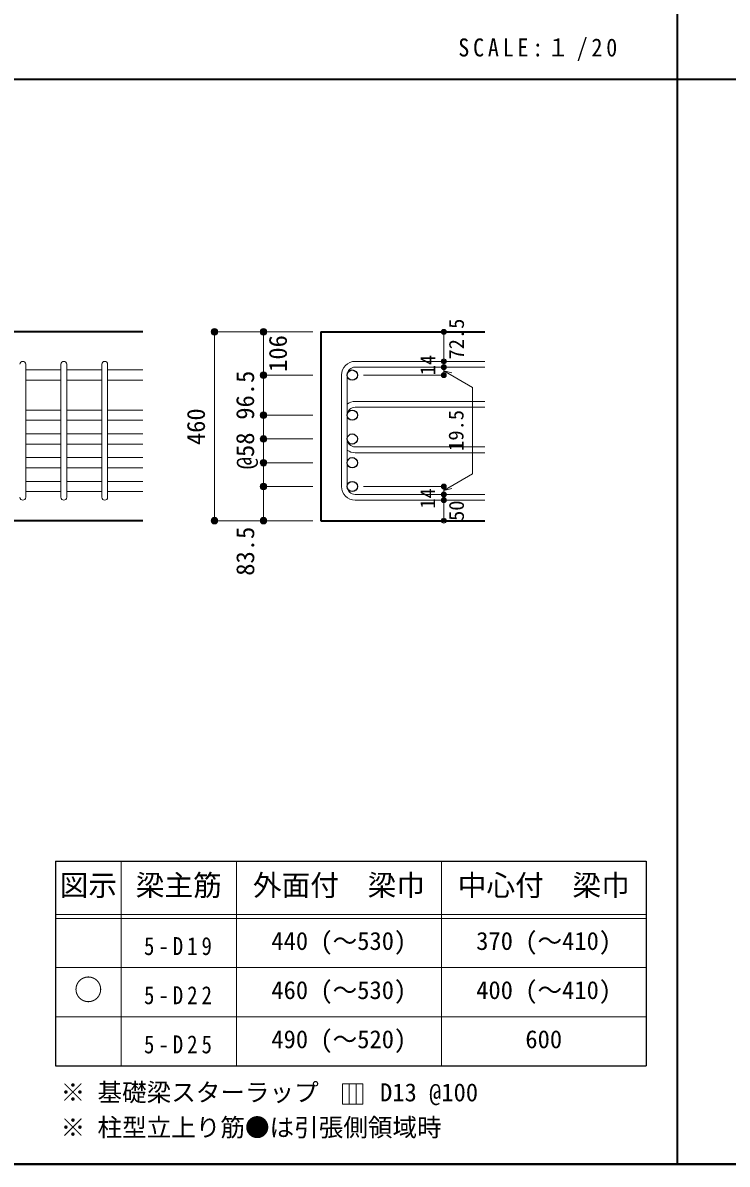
# Model space of a CAD drawing. Units: millimetres at full size, sheet at 1:20; some dimension numbers follow another scale. Extents: x -3982 to 3969, y -2797 to 2801.
# Drawn here: x -2347 to -628, y -2797 to -10 of the extents above; entities that cross this region are included whole.
import ezdxf
from ezdxf.enums import TextEntityAlignment as Align

# ---------------------------------------------------------------- set-up
doc = ezdxf.new("R2010")
doc.units = ezdxf.units.MM
doc.header["$LTSCALE"] = 20
doc.header["$PDMODE"] = 32
doc.header["$PDSIZE"] = 12
for name, color, linetype, lineweight in [('6-1_躯体線', 2, 'Continuous', 35), ('6-5_梁主筋', 7, 'Continuous', 18), ('6-6_S.T.P.', 7, 'Continuous', 18), ('6-7_文字', 7, 'Continuous', 18), ('6-D_寸法', 4, 'Continuous', 9), ('6-E_枠', 7, 'Continuous', 18), ('F-0_枠', 6, 'Continuous', 40)]:
    doc.layers.add(name, color=color, linetype=linetype, lineweight=lineweight)
doc.styles.add('ＭＳ ゴシック', font='')
doc.styles.get('ＭＳ ゴシック').set_extended_font_data('MS Gothic')

msp = doc.modelspace()

# ---------------------------------------------------------------- linework, layer by layer
at = {"layer": '6-1_躯体線'}
for p, q in [((-2053.87, -764.67), (-3103.87, -764.67)), ((-1619.2, -764.67), (-1219.2, -764.67)), ((-1619.2, -764.67), (-1619.2, -1225.67)), ((-2053.87, -1225.67), (-2453.87, -1225.67)), ((-1619.2, -1225.67), (-1219.2, -1225.67))]:
    msp.add_line(p, q, dxfattribs=at)
at = {"layer": '6-5_梁主筋'}
for p, q in [((-2253.87, -857.72), (-2339.87, -857.72)), ((-2153.87, -857.72), (-2239.87, -857.72)), ((-2053.87, -857.72), (-2139.87, -857.72)), ((-2253.87, -882.72), (-2339.87, -882.72)), ((-2153.87, -882.72), (-2239.87, -882.72)), ((-2053.87, -882.72), (-2139.87, -882.72)), ((-2253.87, -955.67), (-2339.87, -955.67)), ((-2153.87, -955.67), (-2239.87, -955.67)), ((-2053.87, -955.67), (-2139.87, -955.67)), ((-2253.87, -980.67), (-2339.87, -980.67)), ((-2153.87, -980.67), (-2239.87, -980.67)), ((-2053.87, -980.67), (-2139.87, -980.67)), ((-2253.87, -1013.67), (-2339.87, -1013.67)), ((-2153.87, -1013.67), (-2239.87, -1013.67)), ((-2053.87, -1013.67), (-2139.87, -1013.67)), ((-2253.87, -1038.67), (-2339.87, -1038.67)), ((-2153.87, -1038.67), (-2239.87, -1038.67)), ((-2053.87, -1038.67), (-2139.87, -1038.67)), ((-2253.87, -1071.67), (-2339.87, -1071.67)), ((-2153.87, -1071.67), (-2239.87, -1071.67)), ((-2053.87, -1071.67), (-2139.87, -1071.67)), ((-2253.87, -1096.67), (-2339.87, -1096.67)), ((-2153.87, -1096.67), (-2239.87, -1096.67)), ((-2053.87, -1096.67), (-2139.87, -1096.67)), ((-2253.87, -1129.67), (-2339.87, -1129.67)), ((-2153.87, -1129.67), (-2239.87, -1129.67)), ((-2053.87, -1129.67), (-2139.87, -1129.67)), ((-2253.87, -1154.67), (-2339.87, -1154.67)), ((-2153.87, -1154.67), (-2239.87, -1154.67)), ((-2053.87, -1154.67), (-2139.87, -1154.67))]:
    msp.add_line(p, q, dxfattribs=at)
at = {"layer": '6-5_梁主筋', "color": 3, "lineweight": 25}
for centre in [(-1542.7, -870.22), (-1542.7, -968.17), (-1542.7, -1026.17), (-1542.7, -1084.17), (-1542.7, -1142.17)]:
    msp.add_circle(centre, 12.5, dxfattribs=at)
at = {"layer": '6-6_S.T.P.'}
for p, q in [((-2339.87, -1168.67), (-2339.87, -844.11)), ((-2253.87, -1168.67), (-2253.87, -844.11)), ((-2239.87, -1168.67), (-2239.87, -844.11)), ((-2153.87, -1168.67), (-2153.87, -844.11)), ((-2139.87, -1168.67), (-2139.87, -844.11)), ((-1535.7, -836.72), (-1219.2, -836.72)), ((-1535.7, -850.72), (-1219.2, -850.72)), ((-1569.2, -870.22), (-1569.2, -1142.17)), ((-1555.2, -870.22), (-1555.2, -1142.17)), ((-1535.7, -934.67), (-1219.2, -934.67)), ((-1535.7, -948.67), (-1219.2, -948.67)), ((-1535.7, -1045.67), (-1219.2, -1045.67)), ((-1535.7, -1059.67), (-1219.2, -1059.67)), ((-1535.7, -1161.67), (-1219.2, -1161.67)), ((-1535.7, -1175.67), (-1219.2, -1175.67))]:
    msp.add_line(p, q, dxfattribs=at)
for centre, radius, start, end in [((-2346.87, -843.72), 7, 0, 180), ((-2246.87, -843.72), 7, 0, 180), ((-2146.87, -843.72), 7, 0, 180), ((-1535.7, -870.22), 33.5, 90, 180), ((-1535.7, -870.22), 19.5, 90, 180), ((-1535.7, -968.17), 33.5, 90, 125.59765), ((-1535.7, -968.17), 19.5, 90, 180), ((-1535.7, -1026.17), 19.5, 180, 270), ((-1535.7, -1026.17), 33.5, 234.40235, 270), ((-1535.7, -1142.17), 33.5, 180, 270), ((-1535.7, -1142.17), 19.5, 180, 270), ((-2346.87, -1168.67), 7, 180, 0), ((-2246.87, -1168.67), 7, 180, 0), ((-2146.87, -1168.67), 7, 180, 0)]:
    msp.add_arc(centre, radius, start, end, dxfattribs=at)
at = {"layer": '6-7_文字'}
for p, q in [((-1550.19, -2600.4), (-1550.19, -2650.4)), ((-1533.53, -2600.4), (-1533.53, -2650.4))]:
    msp.add_line(p, q, dxfattribs=at)
msp.add_lwpolyline([(-1566.86, -2650.4), (-1516.86, -2650.4), (-1516.86, -2600.4), (-1566.86, -2600.4)], close=True, dxfattribs=at)
at = {"layer": '6-D_寸法'}
for p, q in [((-1879.2, -764.67), (-1879.2, -1225.67)), ((-1759.2, -764.67), (-1759.2, -870.22)), ((-1319.2, -836.15), (-1319.2, -764.67)), ((-1319.2, -850.72), (-1319.2, -836.72)), ((-1319.2, -859.9), (-1249.14, -900.35)), ((-1319.2, -859.9), (-1299.88, -865.07)), ((-1759.2, -870.22), (-1639.2, -870.22)), ((-1319.2, -870.22), (-1515.29, -870.22)), ((-1249.14, -900.35), (-1249.14, -1111.47)), ((-1759.2, -968.17), (-1639.2, -968.17)), ((-1759.2, -1026.17), (-1639.2, -1026.17)), ((-1759.2, -1026.17), (-1759.2, -1084.17)), ((-1759.2, -1084.17), (-1639.2, -1084.17)), ((-1759.2, -1084.17), (-1759.2, -1142.17)), ((-1319.2, -1151.92), (-1249.14, -1111.47)), ((-1759.2, -1142.17), (-1639.2, -1142.17)), ((-1759.2, -1225.67), (-1759.2, -1142.17)), ((-1319.2, -1142.17), (-1515.29, -1142.17)), ((-1319.2, -1161.67), (-1319.2, -1142.17)), ((-1319.2, -1151.92), (-1299.88, -1146.75)), ((-1319.2, -1175.67), (-1319.2, -1161.67)), ((-1319.2, -1225.67), (-1319.2, -1175.67)), ((-1879.2, -1225.67), (-1769.33, -1225.67)), ((-1879.2, -1225.67), (-1759.2, -1225.67)), ((-1759.2, -1225.67), (-1639.2, -1225.67))]:
    msp.add_line(p, q, dxfattribs=at)
for points in [[(-1879.2, -764.67), (-1759.2, -764.67), (-1639.2, -764.67)], [(-1319.2, -850.15), (-1319.2, -870.22), (-1319.2, -850.15)], [(-1759.2, -1026.17), (-1759.2, -968.17), (-1759.2, -870.22)]]:
    msp.add_lwpolyline(points, dxfattribs=at)
for centre, radius in [((-1879.2, -764.67), 8), ((-1879.2, -764.67), 7.2), ((-1879.2, -764.67), 6.4), ((-1879.2, -764.67), 5.6), ((-1879.2, -764.67), 4.8), ((-1879.2, -764.67), 4), ((-1879.2, -764.67), 3.2), ((-1879.2, -764.67), 2.4), ((-1879.2, -764.67), 1.6), ((-1879.2, -764.67), 0.8), ((-1759.2, -764.67), 8), ((-1759.2, -764.67), 7.2), ((-1759.2, -764.67), 6.4), ((-1759.2, -764.67), 5.6), ((-1759.2, -764.67), 4.8), ((-1759.2, -764.67), 4), ((-1759.2, -764.67), 3.2), ((-1759.2, -764.67), 2.4), ((-1759.2, -764.67), 1.6), ((-1759.2, -764.67), 0.8), ((-1319.2, -764.67), 4), ((-1319.2, -764.67), 3.6), ((-1319.2, -764.67), 3.2), ((-1319.2, -764.67), 2.8), ((-1319.2, -764.67), 2.4), ((-1319.2, -764.67), 2), ((-1319.2, -764.67), 1.6), ((-1319.2, -764.67), 1.2), ((-1319.2, -764.67), 0.8), ((-1319.2, -764.67), 0.4), ((-1319.2, -836.72), 4), ((-1319.2, -836.72), 3.6), ((-1319.2, -836.72), 3.2), ((-1319.2, -836.72), 2.8), ((-1319.2, -836.72), 2.4), ((-1319.2, -836.72), 2), ((-1319.2, -836.72), 1.6), ((-1319.2, -836.72), 1.2), ((-1319.2, -836.72), 0.8), ((-1759.2, -870.22), 8), ((-1759.2, -870.22), 7.2), ((-1759.2, -870.22), 6.4), ((-1319.2, -850.72), 4), ((-1319.2, -850.72), 3.6), ((-1319.2, -850.72), 3.2), ((-1319.2, -850.72), 2.8), ((-1319.2, -850.72), 2.4), ((-1319.2, -850.72), 2), ((-1319.2, -850.72), 1.6), ((-1319.2, -850.72), 1.2), ((-1319.2, -850.72), 0.8), ((-1319.2, -836.72), 0.4), ((-1319.2, -850.72), 0.4), ((-1759.2, -870.22), 5.6), ((-1759.2, -870.22), 4.8), ((-1759.2, -870.22), 4), ((-1759.2, -870.22), 3.2), ((-1759.2, -870.22), 2.4), ((-1759.2, -870.22), 1.6), ((-1759.2, -870.22), 0.8), ((-1319.2, -870.22), 4), ((-1319.2, -870.22), 3.6), ((-1319.2, -870.22), 3.2), ((-1319.2, -870.22), 2.8), ((-1319.2, -870.22), 2.4), ((-1319.2, -870.22), 2), ((-1319.2, -870.22), 1.6), ((-1319.2, -870.22), 1.2), ((-1319.2, -870.22), 0.8), ((-1319.2, -870.22), 0.4), ((-1759.2, -968.17), 8), ((-1759.2, -968.17), 7.2), ((-1759.2, -968.17), 6.4), ((-1759.2, -968.17), 5.6), ((-1759.2, -968.17), 4.8), ((-1759.2, -968.17), 4), ((-1759.2, -968.17), 3.2), ((-1759.2, -968.17), 2.4), ((-1759.2, -968.17), 1.6), ((-1759.2, -968.17), 0.8), ((-1759.2, -1026.17), 8), ((-1759.2, -1026.17), 7.2), ((-1759.2, -1026.17), 6.4), ((-1759.2, -1026.17), 5.6), ((-1759.2, -1026.17), 4.8), ((-1759.2, -1026.17), 4), ((-1759.2, -1026.17), 3.2), ((-1759.2, -1026.17), 2.4), ((-1759.2, -1026.17), 1.6), ((-1759.2, -1026.17), 0.8), ((-1759.2, -1084.17), 8), ((-1759.2, -1084.17), 7.2), ((-1759.2, -1084.17), 6.4), ((-1759.2, -1084.17), 5.6), ((-1759.2, -1084.17), 4.8), ((-1759.2, -1084.17), 4), ((-1759.2, -1084.17), 3.2), ((-1759.2, -1084.17), 2.4), ((-1759.2, -1084.17), 1.6), ((-1759.2, -1084.17), 0.8), ((-1759.2, -1142.17), 8), ((-1759.2, -1142.17), 7.2), ((-1759.2, -1142.17), 6.4), ((-1759.2, -1142.17), 5.6), ((-1759.2, -1142.17), 4.8), ((-1759.2, -1142.17), 4), ((-1759.2, -1142.17), 3.2), ((-1759.2, -1142.17), 2.4), ((-1759.2, -1142.17), 1.6), ((-1759.2, -1142.17), 0.8), ((-1319.2, -1142.17), 4), ((-1319.2, -1142.17), 3.6), ((-1319.2, -1142.17), 3.2), ((-1319.2, -1142.17), 2.8), ((-1319.2, -1142.17), 2.4), ((-1319.2, -1142.17), 2), ((-1319.2, -1142.17), 1.6), ((-1319.2, -1142.17), 1.2), ((-1319.2, -1142.17), 0.8), ((-1319.2, -1142.17), 0.4), ((-1319.2, -1161.67), 4), ((-1319.2, -1161.67), 3.6), ((-1319.2, -1161.67), 3.2), ((-1319.2, -1161.67), 2.8), ((-1319.2, -1161.67), 2.4), ((-1319.2, -1161.67), 2), ((-1319.2, -1161.67), 1.6), ((-1319.2, -1161.67), 1.2), ((-1319.2, -1161.67), 0.8), ((-1319.2, -1161.67), 0.4), ((-1319.2, -1175.67), 4), ((-1319.2, -1175.67), 3.6), ((-1319.2, -1175.67), 3.2), ((-1319.2, -1175.67), 2.8), ((-1319.2, -1175.67), 2.4), ((-1319.2, -1175.67), 2), ((-1319.2, -1175.67), 1.6), ((-1319.2, -1175.67), 1.2), ((-1319.2, -1175.67), 0.8), ((-1319.2, -1175.67), 0.4), ((-1879.2, -1225.67), 8), ((-1879.2, -1225.67), 7.2), ((-1879.2, -1225.67), 6.4), ((-1879.2, -1225.67), 5.6), ((-1879.2, -1225.67), 4.8), ((-1879.2, -1225.67), 4), ((-1879.2, -1225.67), 3.2), ((-1879.2, -1225.67), 2.4), ((-1879.2, -1225.67), 1.6), ((-1879.2, -1225.67), 0.8), ((-1759.2, -1225.67), 8), ((-1759.2, -1225.67), 7.2), ((-1759.2, -1225.67), 6.4), ((-1759.2, -1225.67), 5.6), ((-1759.2, -1225.67), 4.8), ((-1759.2, -1225.67), 4), ((-1759.2, -1225.67), 3.2), ((-1759.2, -1225.67), 2.4), ((-1759.2, -1225.67), 1.6), ((-1759.2, -1225.67), 0.8), ((-1319.2, -1225.67), 4), ((-1319.2, -1225.67), 3.6), ((-1319.2, -1225.67), 3.2), ((-1319.2, -1225.67), 2.8), ((-1319.2, -1225.67), 2.4), ((-1319.2, -1225.67), 2), ((-1319.2, -1225.67), 1.6), ((-1319.2, -1225.67), 1.2), ((-1319.2, -1225.67), 0.8), ((-1319.2, -1225.67), 0.4)]:
    msp.add_circle(centre, radius, dxfattribs=at)
at = {"layer": '6-D_寸法', "color": 7}
for p in [(-1879.2, -764.67), (-1759.2, -764.67), (-1319.2, -764.67), (-1319.2, -836.72), (-1319.2, -850.72), (-1759.2, -870.22), (-1319.2, -870.22), (-1759.2, -968.17), (-1759.2, -1026.17), (-1759.2, -1084.17), (-1759.2, -1142.17), (-1319.2, -1142.17), (-1319.2, -1161.67), (-1319.2, -1175.67), (-1879.2, -1225.67), (-1759.2, -1225.67), (-1319.2, -1225.67)]:
    msp.add_point(p, dxfattribs=at)
at = {"layer": '6-E_枠', "color": 3, "lineweight": 25}
for p, q in [((-2267.02, -2056.95), (-2267.02, -2556.95)), ((-2267.02, -2056.95), (-825.33, -2056.95)), ((-825.33, -2056.95), (-825.33, -2556.95)), ((-2267.02, -2556.95), (-825.33, -2556.95))]:
    msp.add_line(p, q, dxfattribs=at)
at = {"layer": '6-E_枠'}
for p, q in [((-2107.02, -2056.95), (-2107.02, -2556.95)), ((-1825.33, -2056.95), (-1825.33, -2556.95)), ((-1325.33, -2056.95), (-1325.33, -2556.95)), ((-2267.02, -2186.95), (-825.33, -2186.95)), ((-2267.02, -2196.95), (-825.33, -2196.95)), ((-2267.02, -2316.95), (-825.33, -2316.95)), ((-2267.02, -2436.95), (-825.33, -2436.95))]:
    msp.add_line(p, q, dxfattribs=at)
at = {"layer": 'F-0_枠', "color": 2, "lineweight": 35}
for p, q in [((-749.76, 2800.77), (-749.76, -2796.83)), ((-3981.92, -148.03), (2482.4, -148.03))]:
    msp.add_line(p, q, dxfattribs=at)
at = {"layer": 'F-0_枠'}
msp.add_line((3969.4, -2796.83), (-3981.92, -2796.83), dxfattribs=at)

# ---------------------------------------------------------------- texts
at = {"layer": '6-7_文字', "color": 2, "style": 'ＭＳ ゴシック'}
for s, p in [('図示', (-2257.02, -2156.95)), ('梁主筋', (-2071.17, -2156.95)), ('外面付\u3000梁巾', (-1785.33, -2156.95)), ('中心付\u3000梁巾', (-1285.33, -2156.95)), ('○', (-2222.02, -2411.95))]:
    msp.add_text(s, height=51.32, dxfattribs=at).set_placement(p, align=Align.BOTTOM_LEFT)
at = {"layer": '6-7_文字', "style": 'ＭＳ ゴシック'}
for s, p in [('440 (～530)', (-1740.33, -2286.95)), ('370 (～410)', (-1240.33, -2286.95)), ('460 (～530)', (-1740.33, -2406.95)), ('400 (～410)', (-1240.33, -2406.95)), ('490 (～520)', (-1740.33, -2526.95)), ('600', (-1120.33, -2526.95)), ('※ 基礎梁スターラップ     D13 @100', (-2254.64, -2656.67)), ('※ 柱型立上り筋●は引張側領域時', (-2254.64, -2742.34))]:
    msp.add_text(s, height=43.99, dxfattribs=at).set_placement(p, align=Align.BOTTOM_LEFT)
at = {"layer": '6-7_文字', "color": 2, "insert": (-1283.99, -103.03), "char_height": 43.99, "attachment_point": 7, "style": 'ＭＳ ゴシック'}
msp.add_mtext('\\T1.34;\\W0.9;SCALE:１/20', dxfattribs=at)
at = {"layer": '6-7_文字', "char_height": 43.99, "attachment_point": 7, "style": 'ＭＳ ゴシック'}
for s, insert in [('\\T1.38;\\W0.85;5-D19', (-2051.17, -2286.95)), ('\\T1.38;\\W0.85;5-D22', (-2051.17, -2406.95)), ('\\T1.38;\\W0.85;5-D25', (-2051.17, -2526.95))]:
    msp.add_mtext(s, dxfattribs=dict(at, insert=insert))
at = {"layer": '6-D_寸法', "style": 'ＭＳ ゴシック'}
for s, height, p in [('72.5', 36.66, (-1259.16, -832.12)), ('106', 43.99, (-1689.2, -862.45)), ('14', 36.66, (-1329.2, -870.61)), ('96.5', 43.99, (-1769.2, -979.2)), ('460', 43.99, (-1889.2, -1041.17)), ('19.5', 36.66, (-1260.22, -1055.2)), ('@58', 43.99, (-1769.2, -1100.17)), ('14', 36.66, (-1329.59, -1196.36)), ('50', 36.66, (-1259.24, -1226.28)), ('83.5', 43.99, (-1768.89, -1360.16))]:
    msp.add_text(s, height=height, rotation=90, dxfattribs=at).set_placement(p, align=Align.BOTTOM_LEFT)

doc.saveas('drawing.dxf')
